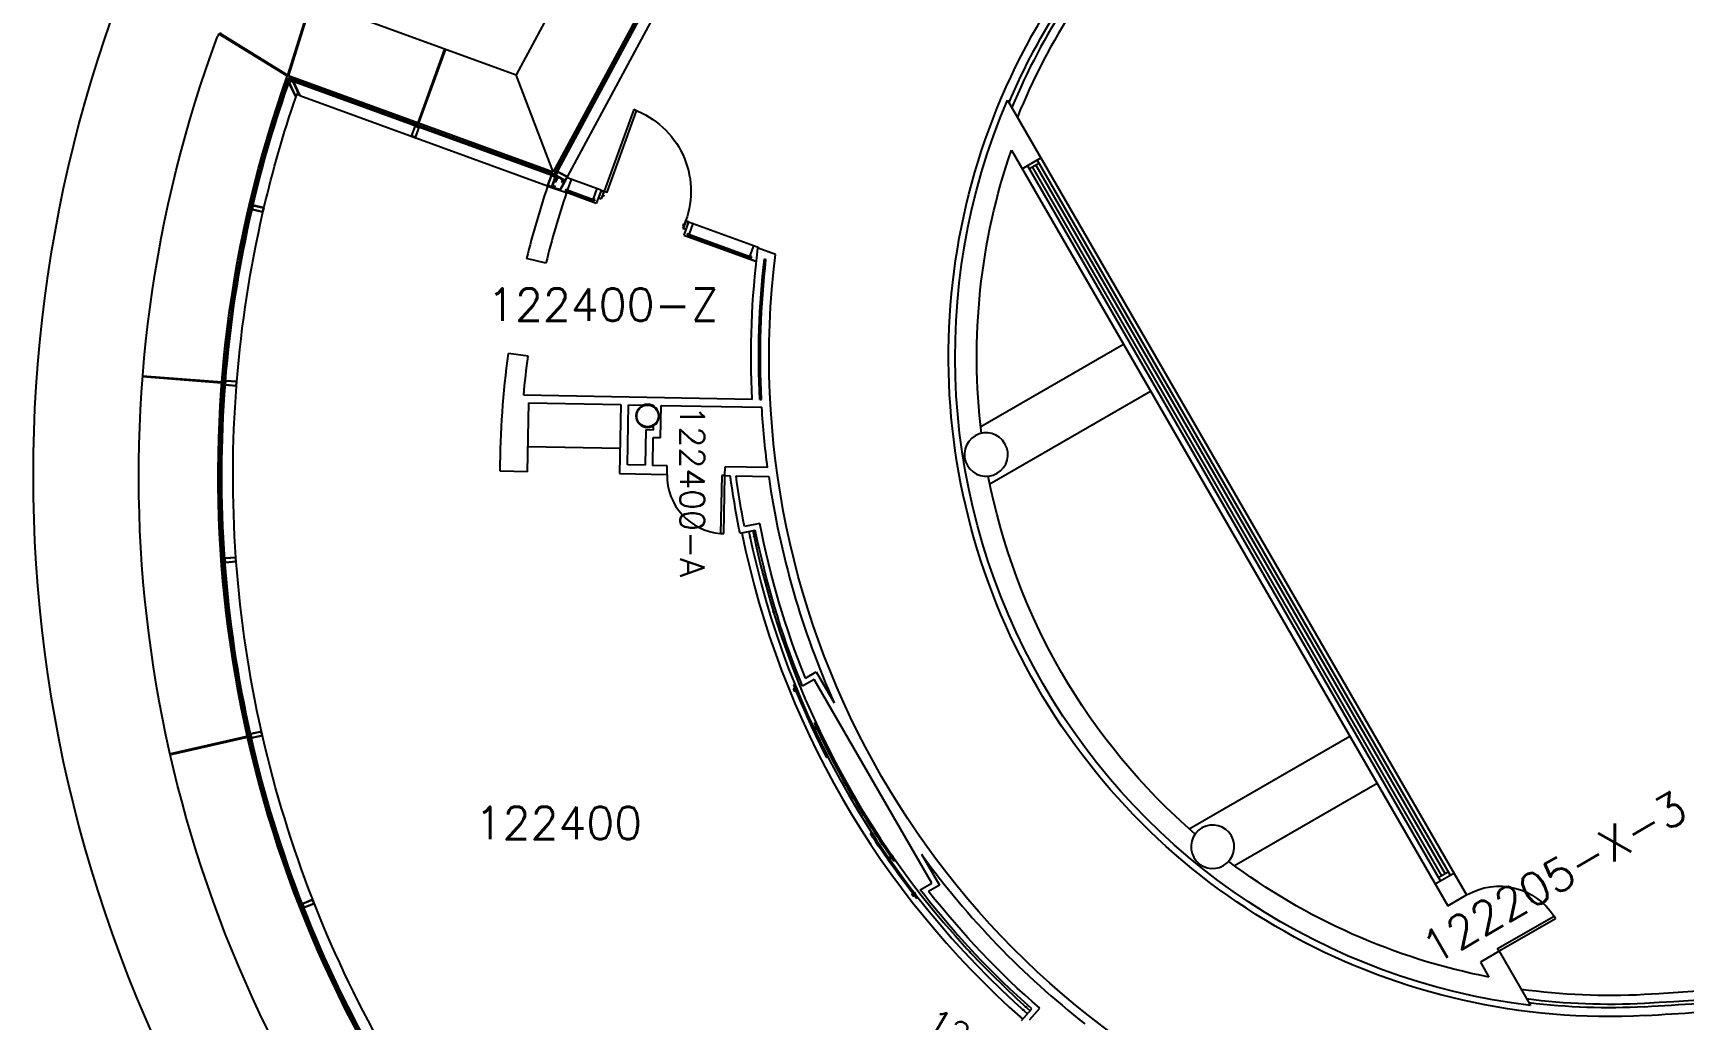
# Model space of a CAD drawing. Extents: x -1850 to 1494, y 4831 to 7402.
# Drawn here: x -1850 to -937, y 5288 to 5833 of the extents above; entities that cross this region are included whole.
import ezdxf

# ---------------------------------------------------------------- set-up
doc = ezdxf.new("R2010")
doc.units = 0
doc.header["$LTSCALE"] = 48
doc.header["$MEASUREMENT"] = 0
doc.linetypes.add('DGN_STYLE_2', pattern=[2.07246, 1.243476, -0.828984])
doc.layers.get('0').update_dxf_attribs({"linetype": 'CONTINUOUS'})
for name, color, linetype in [('ARDOOR', 7, 'CONTINUOUS'), ('ARDOORNO', 4, 'CONTINUOUS'), ('ARROOMNO', 4, 'CONTINUOUS'), ('ARWALL', 7, 'CONTINUOUS'), ('ARWINDOW', 7, 'CONTINUOUS'), ('COL', 14, 'CONTINUOUS'), ('EXDOOR', 8, 'CONTINUOUS'), ('EXWALL', 8, 'CONTINUOUS'), ('EXWINDOW', 8, 'CONTINUOUS'), ('MILL', 1, 'CONTINUOUS'), ('ROOF', 8, 'CONTINUOUS')]:
    doc.layers.add(name, color=color, linetype=linetype)
doc.styles.add('ROMANS', font='romans.shx', dxfattribs={"height": 18})

# ---------------------------------------------------------------- blocks, each defined once
blk = doc.blocks.new('*U37')
at = {"linetype": 'CONTINUOUS', "flags": 128}
blk.add_lwpolyline([(-0.533, 0, 1), (0.533, 0, 1), (-0.533, 0)], format="xyb", dxfattribs=at)
at = {"linetype": 'CONTINUOUS'}
blk.add_arc((0, 0), 0.5, 0, 359.99999, dxfattribs=at)
blk = doc.blocks.new('*U58')
at = {"linetype": 'CONTINUOUS'}
for p, q in [((-1.806, 0.321), (-1.797, 0.362)), ((0.014, -0.045), (-0.027, -0.037)), ((-0.011, -0.061), (-0.003, -0.02)), ((1.801, -0.362), (1.806, -0.32))]:
    blk.add_line(p, q, dxfattribs=at)
at = {"linetype": 'DGN_STYLE_2'}
for p, q in [((-1.633, 0.28), (-1.623, 0.321)), ((-1.54, 0.259), (-1.53, 0.299))]:
    blk.add_line(p, q, dxfattribs=at)
at = {"linetype": 'CONTINUOUS', "flags": 128}
for points in [[(-1.633, 0.28), (-1.647, 0.217), (-1.554, 0.195), (-1.54, 0.259)], [(-1.623, 0.321), (-1.614, 0.359), (-1.522, 0.338), (-1.53, 0.299)]]:
    blk.add_lwpolyline(points, dxfattribs=at)
at = {"linetype": 'DGN_STYLE_2'}
blk.add_circle((-1.57, 0.34), 0.00833, dxfattribs=at)
at = {"linetype": 'CONTINUOUS'}
blk.add_circle((-0.007, -0.041), 0.0104, dxfattribs=at)
for radius, end in [(40.5, 261.88061), (40.458, 261.88114)]:
    blk.add_arc((7.52, 39.733), radius, 256.68596, end, dxfattribs=at)
blk = doc.blocks.new('2-08-DR')
at = {"color": 0}
for p, q in [((0, 32), (0, 0)), ((1.75, 32), (0, 32)), ((1.75, 0), (1.75, 32)), ((0, 0), (1.75, 0))]:
    blk.add_line(p, q, dxfattribs=at)
blk.add_arc((-0.09, -0.03), 32.09, 0.06221, 86.71719, dxfattribs=at)
blk = doc.blocks.new('3-00-DR')
at = {"color": 0}
for p, q in [((0, 36), (0, 0)), ((1.75, 36), (0, 36)), ((1.75, 0), (1.75, 36)), ((0, 0), (1.75, 0))]:
    blk.add_line(p, q, dxfattribs=at)
blk.add_arc((-0.08, -0.03), 36.08, 0.04901, 87.09698, dxfattribs=at)

msp = doc.modelspace()

# ---------------------------------------------------------------- linework, layer by layer
at = {"layer": 'ARDOOR'}
for p, q in [((-1517.79, 5790.9), (-1534.19, 5745.78)), ((-1537.37, 5742.15), (-1535.73, 5741.55)), ((-1535.76, 5746.22), (-1537.21, 5742.23)), ((-1537.21, 5742.23), (-1535.8, 5741.71)), ((-1535.83, 5746.38), (-1534.19, 5745.78)), ((-1534.35, 5745.71), (-1535.8, 5741.71)), ((-1535.76, 5746.22), (-1534.35, 5745.71)), ((-1534.19, 5745.78), (-1535.73, 5741.55)), ((-1534.74, 5742.79), (-1535.21, 5742.96)), ((-1534.78, 5742.87), (-1535.19, 5743.02)), ((-1534.44, 5743.81), (-1534.85, 5743.96)), ((-1534.36, 5743.85), (-1534.83, 5744.02)), ((-1534.44, 5743.81), (-1534.78, 5742.87)), ((-1534.36, 5743.85), (-1534.74, 5742.79)), ((-1489.07, 5729.38), (-1490.61, 5725.15)), ((-1488.96, 5724.55), (-1490.61, 5725.15)), ((-1490.18, 5727.79), (-1490.57, 5726.73)), ((-1490.57, 5726.73), (-1490.1, 5726.56)), ((-1490.14, 5727.71), (-1490.49, 5726.77)), ((-1490.49, 5726.77), (-1490.07, 5726.62)), ((-1489, 5729.22), (-1490.45, 5725.23)), ((-1489.04, 5724.71), (-1490.45, 5725.23)), ((-1490.18, 5727.79), (-1489.71, 5727.62)), ((-1490.14, 5727.71), (-1489.73, 5727.56)), ((-1487.43, 5728.78), (-1489.07, 5729.38)), ((-1487.59, 5728.71), (-1489.04, 5724.71)), ((-1487.59, 5728.71), (-1489, 5729.22))]:
    msp.add_line(p, q, dxfattribs=at)
at = {"layer": 'ARDOOR', "flags": 128}
msp.add_lwpolyline([(-1534.19, 5745.78), (-1534.19, 5745.78), (-1532.54, 5745.19), (-1516.15, 5790.3), (-1517.79, 5790.9)], dxfattribs=at)
at = {"layer": 'ARDOOR', "extrusion": (0, 0, -1)}
msp.add_arc((1534.19, 5745.78), 48.01, 109.97059, 199.97508, dxfattribs=at)
at = {"layer": 'ARWALL'}
for p, q in [((-1535.83, 5746.4), (-1554.63, 5753.21)), ((-1565.37, 5748.54), (-1554.95, 5745.02)), ((-1538.5, 5739.04), (-1554.95, 5745.02)), ((-1535.83, 5746.4), (-1538.5, 5739.04)), ((-1487.42, 5728.79), (-1490.09, 5721.45)), ((-1487.42, 5728.79), (-1449, 5714.81)), ((-1490.09, 5721.45), (-1449.96, 5706.86)), ((-1451.49, 5715.72), (-1453.56, 5710.02)), ((-1449, 5714.82), (-1449.07, 5714.23)), ((-1439.43, 5710.72), (-1449.07, 5714.23)), ((-1566.32, 5706.03), (-1577, 5708.67)), ((-1453.9, 5709.09), (-1454.16, 5708.38)), ((-1449.96, 5706.86), (-1454.16, 5708.38)), ((-1445.51, 5708.4), (-1444.66, 5708.09)), ((-1576.14, 5654.56), (-1587.04, 5656.04)), ((-1452.34, 5630.7), (-1578.58, 5633.03)), ((-1576.57, 5590.67), (-1575.83, 5628.72)), ((-1575.83, 5628.72), (-1524.84, 5627.79)), ((-1524.84, 5627.79), (-1525.59, 5589.67)), ((-1521.25, 5594.47), (-1520.6, 5627.71)), ((-1520.6, 5627.71), (-1512.29, 5627.56)), ((-1507.78, 5627.47), (-1506.78, 5627.45)), ((-1506.78, 5627.45), (-1506.79, 5626.98)), ((-1502.88, 5609.38), (-1502.53, 5627.38)), ((-1502.53, 5627.38), (-1447.02, 5626.35)), ((-1448.08, 5630.62), (-1447.19, 5630.61)), ((-1511.05, 5613.79), (-1511.43, 5594.27)), ((-1507.05, 5613.71), (-1511.05, 5613.79)), ((-1507, 5615.95), (-1507.05, 5613.71)), ((-1507.13, 5609.46), (-1507.43, 5594.2)), ((-1502.88, 5609.38), (-1507.13, 5609.46)), ((-1511.43, 5594.27), (-1521.25, 5594.47)), ((-1576.57, 5590.67), (-1591.58, 5590.97)), ((-1525.59, 5589.67), (-1499.36, 5589.16)), ((-1499.27, 5594.04), (-1507.43, 5594.2)), ((-1499.36, 5589.16), (-1499.27, 5594.04)), ((-1467.37, 5588.54), (-1467.27, 5593.41)), ((-1467.37, 5588.54), (-1464.37, 5588.48)), ((-1443.78, 5592.95), (-1467.27, 5593.41)), ((-1461.21, 5588.42), (-1443.11, 5588.06)), ((-1459.01, 5556.71), (-1450.57, 5558.42)), ((-1448.12, 5562.1), (-1456.56, 5560.39)), ((-1418.05, 5475.77), (-1424.42, 5472.09)), ((-1422.87, 5476.59), (-1416.9, 5480.04)), ((-1353.05, 5363.18), (-1418.05, 5475.77)), ((-1416.9, 5480.04), (-1407.01, 5462.89)), ((-1424.42, 5472.09), (-1425.6, 5475.01)), ((-1397.68, 5412.47), (-1397.24, 5412.72)), ((-1358.67, 5379.17), (-1348.78, 5362.04)), ((-1359.42, 5359.5), (-1353.05, 5363.18)), ((-1357.48, 5357.02), (-1359.42, 5359.5)), ((-1348.78, 5362.04), (-1354.74, 5358.6)), ((-1303.43, 5287.24), (-1297.73, 5293.69)), ((-1299.01, 5287.52), (-1293.31, 5293.97))]:
    msp.add_line(p, q, dxfattribs=at)
at = {"layer": 'ARWALL', "extrusion": (0, 0, -1)}
for centre, radius, start, end in [((978.92, 5654.26), 364.82, 266.82237, 33.15549), ((978.92, 5654.26), 359.95, 22.97808, 33.15549), ((979.21, 5654.08), 473.7, 357.17141, 7.29475), ((979.21, 5654.07), 463.7, 292.98392, 7.01708), ((979.21, 5654.08), 469.45, 357.13622, 6.64526), ((979.21, 5654.07), 468.57, 357.13018, 6.62086), ((1092.2, 5588.84), 499.38, 0.24399, 7.73414), ((1092.2, 5588.84), 488.38, 5.19091, 7.73414), ((979.21, 5654.07), 468.57, 352.50525, 356.60966), ((980.16, 5653.89), 488.61, 348.52723, 352.30621), ((980.16, 5653.89), 485.48, 348.89604, 352.24901), ((979.18, 5654.09), 481, 338.14242, 348.52731), ((979.18, 5654.09), 477.87, 338.19603, 348.90198), ((979.18, 5654.09), 481, 311.4728, 321.85769), ((979.18, 5654.09), 477.87, 311.09812, 321.80407), ((978.92, 5654.26), 359.95, 266.82237, 277.02192), ((584.72, -487.95), 5794.9, 86.296742, 86.889603), ((584.72, -487.95), 5790.03, 86.296742, 86.883243)]:
    msp.add_arc(centre, radius, start, end, dxfattribs=at)
at = {"layer": 'ARWALL'}
for centre, radius, start, end in [((-978.2, 5654.45), 358.1, 146.89307, 157.38947), ((-978.2, 5654.45), 353.23, 146.89307, 157.99628), ((-1092.2, 5588.84), 499.39, 161.34938, 166.11637), ((-1092.2, 5588.84), 488.39, 161.3498, 166.11637), ((-979.18, 5654.09), 468.61, 188.1002, 204.07897), ((-1093.3, 7702.04), 2404.06, 273.19599, 285.52055), ((-979.18, 5654.09), 468.61, 215.92103, 231.8998), ((-1093.3, 7702.04), 2408.93, 273.19599, 285.55049), ((-978.2, 5654.45), 353.23, 262.00372, 273.0721), ((-978.2, 5654.45), 358.1, 262.61053, 273.0721)]:
    msp.add_arc(centre, radius, start, end, dxfattribs=at)
at = {"layer": 'ARWINDOW'}
for p, q in [((-1552.28, 5752.36), (-1554.35, 5746.66)), ((-1555.31, 5747.01), (-1555.65, 5746.08)), ((-1555.65, 5746.08), (-1554.69, 5745.73)), ((-1555.08, 5746.93), (-1555.42, 5745.99)), ((-1555.34, 5746.22), (-1539.78, 5740.56)), ((-1555.31, 5747.01), (-1554.35, 5746.66)), ((-1555.17, 5746.69), (-1539.61, 5741.03)), ((-1554.68, 5745.73), (-1554.94, 5745.02)), ((-1540.59, 5740.6), (-1540.85, 5739.9)), ((-1539.63, 5740.25), (-1540.59, 5740.6)), ((-1538.18, 5747.25), (-1540.25, 5741.54)), ((-1539.29, 5741.19), (-1540.25, 5741.54)), ((-1539.52, 5741.27), (-1539.86, 5740.34)), ((-1539.29, 5741.19), (-1539.63, 5740.25)), ((-1487.99, 5722.46), (-1488.28, 5721.66)), ((-1487.8, 5722.39), (-1488.09, 5721.59)), ((-1487.99, 5722.46), (-1487.17, 5722.16)), ((-1487.87, 5722.19), (-1453.02, 5709.52)), ((-1485.08, 5727.93), (-1487.15, 5722.23)), ((-1488.28, 5721.66), (-1487.46, 5721.36)), ((-1488.02, 5721.79), (-1453.17, 5709.11)), ((-1487.49, 5721.3), (-1487.74, 5720.59)), ((-1453.04, 5708.85), (-1453.86, 5709.15)), ((-1452.75, 5709.65), (-1453.57, 5709.95)), ((-1452.95, 5709.72), (-1453.24, 5708.92)), ((-1452.75, 5709.65), (-1453.04, 5708.85))]:
    msp.add_line(p, q, dxfattribs=at)
at = {"layer": 'ARWINDOW', "extrusion": (0, 0, -1)}
for centre, radius, start, end in [((1554.43, 5745.63), 0.277, 21.32193, 88.20913), ((1540.54, 5741.68), 0.316, 206.4617, 261.19821), ((1487.24, 5721.28), 0.237, 21.32193, 88.20913), ((1453.82, 5710.07), 0.271, 206.4617, 261.19821)]:
    msp.add_arc(centre, radius, start, end, dxfattribs=at)
at = {"layer": 'ARWINDOW'}
for centre, radius, start, end in [((-1554.04, 5746.59), 0.316, 166.52078, 221.25729), ((-1540.86, 5740.69), 0.277, 341.381, 48.2682), ((-1486.91, 5722.1), 0.271, 166.52078, 221.25729), ((-1454.09, 5709.22), 0.237, 341.381, 48.2682)]:
    msp.add_arc(centre, radius, start, end, dxfattribs=at)
at = {"layer": 'COL', "extrusion": (0, 0, -1)}
for centre in [(1322.95, 5600.2), (1197.75, 5383.32)]:
    msp.add_arc(centre, 12, 330, 329.99999, dxfattribs=at)
at = {"layer": 'EXWALL'}
for p, q in [((-1472.4, 5923.34), (-1562.22, 5756.46)), ((-1709.07, 5809.91), (-1562.22, 5756.46)), ((-1311.15, 5796.23), (-1057.36, 5356.66)), ((-1308.98, 5768.48), (-1067.76, 5350.66)), ((-1303.05, 5758.2), (-1292.66, 5764.2)), ((-1325.96, 5615.78), (-1247.11, 5661.31)), ((-1320.94, 5584.04), (-1232.11, 5635.32)), ((-1210.73, 5393.15), (-1121.9, 5444.44)), ((-1185.75, 5372.93), (-1106.9, 5418.45)), ((-1074.75, 5362.78), (-1064.36, 5368.78)), ((-1067.76, 5350.66), (-1057.36, 5356.66)), ((-1039.36, 5325.49), (-1049.76, 5319.49)), ((-1039.36, 5325.49), (-1022.07, 5295.53)), ((-1049.76, 5319.49), (-1045.02, 5311.28))]:
    msp.add_line(p, q, dxfattribs=at)
at = {"layer": 'EXWALL', "extrusion": (0, 0, -1)}
for centre, radius, start, end in [((1092.2, 5588.84), 655.28, 330, 19.71632), ((978.55, 5654.46), 361.56, 276.91368, 23.08632), ((978.55, 5654.46), 349.56, 352.99544, 19.03799), ((978.55, 5654.46), 349.56, 310.91837, 349.09385), ((978.55, 5654.46), 349.56, 280.96201, 306.99023)]:
    msp.add_arc(centre, radius, start, end, dxfattribs=at)
at = {"layer": 'EXWINDOW'}
for p, q in [((-1554.38, 5753.68), (-1464.6, 5920.48)), ((-1561.51, 5755.67), (-1514.31, 5843.37)), ((-1561.29, 5755.55), (-1514.09, 5843.26)), ((-1560.85, 5755.32), (-1513.65, 5843.02)), ((-1560.63, 5755.2), (-1513.43, 5842.9)), ((-1708.64, 5808.16), (-1707.69, 5807.81)), ((-1708.13, 5807.31), (-1708.61, 5807.47)), ((-1708.46, 5808.63), (-1708.55, 5808.39)), ((-1708.55, 5808.39), (-1707.37, 5807.96)), ((-1708.46, 5808.63), (-1637.32, 5782.73)), ((-1708.03, 5806.51), (-1708.38, 5805.53)), ((-1708.38, 5805.53), (-1704.63, 5797.61)), ((-1707.83, 5806.33), (-1708.11, 5805.55)), ((-1708.11, 5805.55), (-1704.67, 5798.27)), ((-1708.03, 5806.51), (-1707.12, 5806.94)), ((-1707.83, 5806.33), (-1707.11, 5806.67)), ((-1707.37, 5807.96), (-1707.63, 5807.26)), ((-1707.63, 5807.26), (-1637.66, 5781.79)), ((-1707.54, 5807.49), (-1637.58, 5782.03)), ((-1707.37, 5807.96), (-1637.41, 5782.5)), ((-1707.12, 5806.94), (-1706.11, 5806.57)), ((-1707.11, 5806.67), (-1706.29, 5806.37)), ((-1706.93, 5807.8), (-1707.1, 5807.33)), ((-1706.29, 5806.37), (-1702.86, 5799.14)), ((-1706.11, 5806.57), (-1702.38, 5798.7)), ((-1704.67, 5798.27), (-1704.2, 5799.63)), ((-1704.63, 5797.61), (-1704.05, 5799.3)), ((-1702.86, 5799.14), (-1704.2, 5799.63)), ((-1702.38, 5798.7), (-1704.05, 5799.3)), ((-1702.38, 5798.7), (-1565.35, 5748.82)), ((-1638.64, 5782.03), (-1640.74, 5776.26)), ((-1640.5, 5776.37), (-1638.53, 5781.79)), ((-1636.29, 5781.17), (-1638.64, 5782.03)), ((-1638.53, 5781.79), (-1636.53, 5781.06)), ((-1636.53, 5781.06), (-1638.5, 5775.65)), ((-1638.39, 5775.4), (-1636.29, 5781.17)), ((-1637.99, 5782.71), (-1638.17, 5782.24)), ((-1637.32, 5782.73), (-1637.66, 5781.79)), ((-1636.85, 5782.56), (-1637.19, 5781.62)), ((-1637.19, 5781.62), (-1562.57, 5754.46)), ((-1637.11, 5781.86), (-1562.49, 5754.7)), ((-1636.94, 5782.33), (-1562.32, 5755.17)), ((-1636.85, 5782.56), (-1562.23, 5755.4)), ((-1636.35, 5782.11), (-1636.52, 5781.64)), ((-1640.74, 5776.26), (-1638.39, 5775.4)), ((-1638.5, 5775.65), (-1640.5, 5776.37)), ((-1071.72, 5364.53), (-1300.02, 5759.95)), ((-1300.02, 5759.95), (-1300.02, 5759.95)), ((-1293.82, 5761.22), (-1299.02, 5758.22)), ((-1070.99, 5367.26), (-1297.29, 5759.22)), ((-1295.55, 5760.22), (-1069.26, 5368.26)), ((-1294.82, 5762.95), (-1066.52, 5367.53)), ((-1565.35, 5748.82), (-1563.27, 5754.51)), ((-1565.11, 5748.93), (-1563.16, 5754.27)), ((-1559.98, 5753.31), (-1563.27, 5754.51)), ((-1563.25, 5754.52), (-1563.21, 5754.64)), ((-1561.81, 5753.99), (-1563.25, 5754.52)), ((-1563.21, 5754.64), (-1561.76, 5754.11)), ((-1561.16, 5753.54), (-1563.16, 5754.27)), ((-1563.11, 5748.2), (-1561.16, 5753.54)), ((-1562.89, 5755.37), (-1563.06, 5754.9)), ((-1563, 5747.96), (-1561.81, 5751.22)), ((-1561.72, 5750.03), (-1562.79, 5750.42)), ((-1562.64, 5748.94), (-1562.14, 5750.33)), ((-1562.23, 5755.4), (-1562.57, 5754.46)), ((-1562.4, 5749.05), (-1561.96, 5750.26)), ((-1562.36, 5754.87), (-1561.96, 5755.06)), ((-1562.16, 5754.71), (-1562.33, 5755.06)), ((-1562.2, 5754.71), (-1561.98, 5754.82)), ((-1561.98, 5754.82), (-1562.15, 5755.18)), ((-1561.96, 5750.26), (-1562.14, 5750.33)), ((-1561.77, 5755.24), (-1562.1, 5754.29)), ((-1561.2, 5753.98), (-1562.1, 5754.29)), ((-1561.65, 5755), (-1561.86, 5754.41)), ((-1561.32, 5754.22), (-1561.86, 5754.41)), ((-1561.76, 5754.11), (-1561.81, 5753.99)), ((-1560.87, 5750.88), (-1561.81, 5751.22)), ((-1560.87, 5754.92), (-1561.77, 5755.24)), ((-1561.74, 5751.4), (-1560.99, 5753.48)), ((-1560.98, 5751.12), (-1561.74, 5751.4)), ((-1561.11, 5754.8), (-1561.65, 5755)), ((-1561.51, 5755.67), (-1560.63, 5755.2)), ((-1561.07, 5755.38), (-1561.48, 5755.24)), ((-1561.3, 5755.08), (-1561.43, 5755.46)), ((-1561.11, 5754.8), (-1561.32, 5754.22)), ((-1561.07, 5755.16), (-1561.3, 5755.08)), ((-1561.1, 5755.13), (-1561.23, 5755.5)), ((-1560.87, 5754.92), (-1561.2, 5753.98)), ((-1560.95, 5754.71), (-1561.17, 5754.13)), ((-1561.17, 5754.13), (-1561.05, 5754.08)), ((-1561.05, 5754.08), (-1560.83, 5754.66)), ((-1560.99, 5756.1), (-1560.55, 5755.87)), ((-1560.22, 5753.2), (-1560.99, 5753.48)), ((-1560.98, 5751.12), (-1560.22, 5753.2)), ((-1560.95, 5754.39), (-1559.77, 5756.59)), ((-1560.83, 5754.66), (-1560.95, 5754.71)), ((-1555.56, 5751.49), (-1560.95, 5754.39)), ((-1560.87, 5750.88), (-1559.98, 5753.31)), ((-1560.66, 5754.44), (-1559.69, 5756.33)), ((-1555.64, 5751.74), (-1560.66, 5754.44)), ((-1560.44, 5752.06), (-1559.81, 5753.77)), ((-1560.26, 5752), (-1560.44, 5752.06)), ((-1560.26, 5752), (-1559.71, 5753.5)), ((-1558.81, 5753.23), (-1559.81, 5753.77)), ((-1554.38, 5753.68), (-1559.77, 5756.59)), ((-1558.9, 5753.06), (-1559.71, 5753.5)), ((-1554.63, 5753.61), (-1559.69, 5756.33)), ((-1558.81, 5753.23), (-1558.9, 5753.06)), ((-1558.45, 5746.51), (-1556, 5751.07)), ((-1558.36, 5746.27), (-1555.74, 5751.14)), ((-1558.13, 5752.86), (-1558.21, 5752.69)), ((-1557.02, 5752.05), (-1558.21, 5752.69)), ((-1556.76, 5752.13), (-1558.13, 5752.86)), ((-1557.02, 5752.05), (-1557.62, 5750.92)), ((-1557.62, 5750.92), (-1557.46, 5750.83)), ((-1557.54, 5752.31), (-1557.32, 5752.71)), ((-1556.76, 5752.13), (-1557.46, 5750.83)), ((-1556.92, 5751.78), (-1557.42, 5750.85)), ((-1557.42, 5750.85), (-1557.26, 5750.76)), ((-1556.85, 5751.52), (-1557.26, 5750.76)), ((-1555.75, 5751.14), (-1556.92, 5751.78)), ((-1556, 5751.07), (-1556.85, 5751.52)), ((-1556.19, 5751.48), (-1555.86, 5751.6)), ((-1556.1, 5751.31), (-1555.77, 5751.43)), ((-1556.03, 5751.64), (-1555.89, 5751.27)), ((-1555.64, 5751.74), (-1554.63, 5753.61)), ((-1555.56, 5751.49), (-1554.38, 5753.68)), ((-1563, 5747.96), (-1565.35, 5748.82)), ((-1563.11, 5748.2), (-1565.11, 5748.93)), ((-1562.57, 5748.41), (-1562.88, 5748.25)), ((-1562.66, 5748.44), (-1562.86, 5748.35)), ((-1562.51, 5748.23), (-1562.83, 5748.07)), ((-1562.8, 5748.41), (-1562.63, 5748.05)), ((-1562.3, 5748.81), (-1562.66, 5747.84)), ((-1558.36, 5746.27), (-1562.66, 5747.84)), ((-1562.64, 5748.94), (-1561.19, 5748.41)), ((-1562.6, 5748.43), (-1562.51, 5748.23)), ((-1562.19, 5748.57), (-1562.42, 5747.95)), ((-1562.4, 5749.05), (-1561.12, 5748.59)), ((-1558.45, 5746.51), (-1562.4, 5747.94)), ((-1562.3, 5748.81), (-1561.3, 5748.44)), ((-1562.19, 5748.57), (-1561.37, 5748.27)), ((-1561.85, 5748.24), (-1561.57, 5749.01)), ((-1561.3, 5748.44), (-1561.37, 5748.27)), ((-1561.19, 5748.41), (-1561.12, 5748.59)), ((-1728.57, 5736.55), (-1729.54, 5736.78)), ((-1728.95, 5736), (-1729.44, 5736.11)), ((-1728.45, 5737.04), (-1729.43, 5737.27)), ((-1728.55, 5737.7), (-1729.04, 5737.82)), ((-1728.75, 5735.57), (-1728.19, 5738)), ((-1722.7, 5734.16), (-1728.75, 5735.57)), ((-1728.53, 5735.71), (-1728.05, 5737.78)), ((-1722.84, 5734.39), (-1728.53, 5735.71)), ((-1722.14, 5736.6), (-1728.19, 5738)), ((-1722.36, 5736.46), (-1728.05, 5737.78)), ((-1722.84, 5734.39), (-1722.36, 5736.46)), ((-1722.7, 5734.16), (-1722.14, 5736.6)), ((-1743.48, 5640.03), (-1744.47, 5640.1)), ((-1743.68, 5640.67), (-1744.17, 5640.71)), ((-1743.55, 5638.53), (-1743.36, 5641.02)), ((-1737.17, 5640.54), (-1743.36, 5641.02)), ((-1743.35, 5638.7), (-1743.19, 5640.82)), ((-1737.37, 5640.36), (-1743.19, 5640.82)), ((-1737.53, 5638.25), (-1737.37, 5640.36)), ((-1737.36, 5638.04), (-1737.17, 5640.54)), ((-1743.51, 5639.53), (-1744.51, 5639.61)), ((-1743.81, 5638.92), (-1744.31, 5638.96)), ((-1737.36, 5638.04), (-1743.55, 5638.53)), ((-1737.53, 5638.25), (-1743.35, 5638.7)), ((-1743.79, 5541.86), (-1744.79, 5541.79)), ((-1743.76, 5541.36), (-1744.75, 5541.29)), ((-1744.09, 5542.46), (-1744.59, 5542.43)), ((-1743.96, 5540.72), (-1744.46, 5540.68)), ((-1737.63, 5543.31), (-1743.83, 5542.86)), ((-1743.64, 5540.36), (-1743.83, 5542.86)), ((-1737.45, 5540.81), (-1743.64, 5540.36)), ((-1737.8, 5543.11), (-1743.62, 5542.68)), ((-1743.47, 5540.57), (-1743.62, 5542.68)), ((-1737.65, 5540.99), (-1743.47, 5540.57)), ((-1737.65, 5540.99), (-1737.8, 5543.11)), ((-1737.45, 5540.81), (-1737.63, 5543.31)), ((-1729.39, 5444.75), (-1730.37, 5444.53)), ((-1729.77, 5445.3), (-1730.27, 5445.19)), ((-1729.28, 5444.26), (-1730.26, 5444.04)), ((-1729.39, 5443.6), (-1729.88, 5443.49)), ((-1723.52, 5447.11), (-1729.58, 5445.73)), ((-1729.03, 5443.3), (-1729.58, 5445.73)), ((-1723.66, 5446.88), (-1729.35, 5445.59)), ((-1728.88, 5443.52), (-1729.35, 5445.59)), ((-1722.97, 5444.67), (-1729.03, 5443.3)), ((-1723.19, 5444.81), (-1728.88, 5443.52)), ((-1723.19, 5444.81), (-1723.66, 5446.88)), ((-1722.97, 5444.67), (-1723.52, 5447.11)), ((-1067.52, 5369.26), (-1072.72, 5366.26)), ((-1701.07, 5351.39), (-1701.54, 5351.2)), ((-1700.61, 5350.9), (-1701.54, 5350.53)), ((-1700.43, 5350.43), (-1701.36, 5350.07)), ((-1695.16, 5354.11), (-1700.94, 5351.84)), ((-1700.03, 5349.51), (-1700.94, 5351.84)), ((-1700.43, 5349.76), (-1700.9, 5349.57)), ((-1695.26, 5353.86), (-1700.69, 5351.73)), ((-1699.92, 5349.76), (-1700.69, 5351.73)), ((-1694.24, 5351.78), (-1700.03, 5349.51)), ((-1694.49, 5351.88), (-1699.92, 5349.76)), ((-1694.49, 5351.88), (-1695.26, 5353.86)), ((-1694.24, 5351.78), (-1695.16, 5354.11))]:
    msp.add_line(p, q, dxfattribs=at)
at = {"layer": 'EXWINDOW', "extrusion": (0, 0, -1)}
for centre, radius, start, end in [((1092.2, 5588.84), 654.28, 13.11194, 19.58481), ((1092.2, 5588.84), 654.03, 13.11195, 19.58465), ((1092.2, 5588.84), 653.53, 13.11197, 19.58434), ((1092.2, 5588.84), 653.28, 13.11198, 19.58418), ((1708.8, 5808.35), 0.259, 170.59953, 228.3049), ((1707.83, 5807.12), 0.24, 83.7098, 145.67534), ((1091.72, 5588.69), 647.54, 13.20405, 18.82268), ((1637.02, 5782.82), 0.312, 236.86709, 343.1273), ((1561.98, 5755.62), 0.452, 172.53052, 238.79323), ((1561.92, 5755.59), 0.443, 172.55967, 238.82238), ((1561.85, 5755.57), 0.433, 215.64222, 240.09417), ((1561.8, 5755.55), 0.433, 224.29893, 240.09417), ((1561.85, 5755.57), 0.433, 173.83146, 195.096), ((1561.8, 5755.55), 0.433, 175.34588, 187.84897), ((1562.92, 5747.57), 0.407, 78.70616, 133.73233), ((1562.9, 5747.62), 0.398, 78.49734, 134.74402), ((1562.89, 5747.69), 0.389, 79.42744, 98.71194), ((1562.87, 5747.74), 0.389, 80.60842, 91.46491), ((1562.89, 5747.69), 0.389, 119.25815, 137.02713), ((1562.87, 5747.74), 0.389, 127.91487, 138.18129), ((1092.2, 5588.84), 654.28, 4.49395, 13.06816), ((1092.2, 5588.84), 654.03, 4.49396, 13.06815), ((1092.2, 5588.84), 653.53, 4.49398, 13.06813), ((1092.2, 5588.84), 653.28, 4.49399, 13.06812), ((1091.76, 5588.77), 647.48, 4.58569, 12.97647), ((1092.2, 5588.84), 654.28, 355.87596, 4.45017), ((1092.2, 5588.84), 654.03, 355.87597, 4.45016), ((1092.2, 5588.84), 653.53, 355.87598, 4.45014), ((1092.2, 5588.84), 653.28, 355.87599, 4.45013), ((1091.98, 5588.85), 647.26, 355.96548, 4.35922), ((1092.2, 5588.84), 654.28, 347.25797, 355.83217), ((1092.2, 5588.84), 654.03, 347.25797, 355.83216), ((1092.2, 5588.84), 653.53, 347.25797, 355.83215), ((1092.2, 5588.84), 653.28, 347.25797, 355.83214), ((1091.76, 5588.9), 647.48, 347.34966, 355.74049), ((1092.36, 5588.79), 654.12, 338.63885, 347.2152), ((1092.2, 5588.84), 654.03, 338.63993, 347.21412), ((1092.2, 5588.84), 653.53, 338.63995, 347.21412), ((1092.36, 5588.79), 653.12, 338.63889, 347.2152), ((1091.77, 5588.97), 647.48, 338.73167, 347.12245), ((1092.36, 5588.79), 654.12, 330.01871, 338.59506), ((1092.2, 5588.84), 654.03, 330.02193, 338.59613), ((1092.2, 5588.84), 653.53, 330.02193, 338.59612), ((1092.36, 5588.79), 653.12, 330.01871, 338.59502), ((1092, 5588.94), 647.26, 330.11141, 338.50519)]:
    msp.add_arc(centre, radius, start, end, dxfattribs=at)
at = {"layer": 'EXWINDOW'}
for centre, radius, start, end in [((-1707.69, 5806.97), 0.23, 30, 29.99999), ((-1637.49, 5781.53), 0.312, 16.8727, 123.13291), ((-1561.95, 5755.5), 0.433, 219.68682, 232.18991), ((-1561.93, 5755.55), 0.433, 218.17239, 239.43693), ((-1561.89, 5755.61), 0.443, 216.9006, 283.16331), ((-1561.87, 5755.68), 0.452, 216.87145, 283.13416), ((-1561.93, 5755.55), 0.433, 259.98315, 284.4351), ((-1561.95, 5755.5), 0.433, 268.63986, 284.4351), ((-1555.49, 5751.23), 0.389, 173.77624, 183.66349), ((-1555.45, 5751.21), 0.389, 165.11953, 182.39378), ((-1555.4, 5751.17), 0.398, 123.6272, 179.99891), ((-1555.49, 5751.23), 0.389, 126.05828, 137.32629), ((-1555.45, 5751.21), 0.389, 124.72384, 144.57331), ((-1555.34, 5751.14), 0.407, 122.00783, 178.88523), ((-1729.69, 5737.07), 0.33, 297.61559, 36.20431), ((-1728.36, 5736.76), 0.291, 107.52805, 226.29185), ((-1744.67, 5639.87), 0.305, 300.58001, 50.47587), ((-1743.29, 5639.76), 0.324, 125.08746, 225.96842), ((-1744.95, 5541.52), 0.306, 309.30852, 58.98335), ((-1743.6, 5541.62), 0.308, 129.86593, 238.42594), ((-1730.49, 5444.24), 0.309, 318.58372, 66.94419), ((-1729.15, 5444.55), 0.313, 139.63339, 245.89359), ((-1701.63, 5350.23), 0.313, 328.47105, 74.29504), ((-1700.34, 5350.73), 0.317, 149.34411, 253.42198)]:
    msp.add_arc(centre, radius, start, end, dxfattribs=at)
for centre, major_axis in [((-1562.15, 5754.94), (-0.081, -0.222)), ((-1561.27, 5755.29), (0.213, -0.102)), ((-1555.98, 5751.45), (-0.193, 0.09)), ((-1562.7, 5748.24), (0.07, 0.201))]:
    msp.add_ellipse(centre, major_axis=major_axis, ratio=0.884654, dxfattribs=at)
at = {"layer": 'MILL'}
msp.add_line((-1576.3, 5604.67), (-1525.32, 5603.68), dxfattribs=at)
at = {"layer": 'MILL', "linetype": 'CONTINUOUS'}
for p, q in [((-1417.94, 5451.59), (-1417.49, 5451.8)), ((-1417.04, 5449.65), (-1417.75, 5449.31)), ((-1417.75, 5449.31), (-1417.26, 5448.28)), ((-1417.26, 5448.28), (-1416.55, 5448.61)), ((-1416.59, 5449.86), (-1416.16, 5450.06)), ((-1416.16, 5450.06), (-1415.68, 5449.02)), ((-1415.68, 5449.02), (-1416.1, 5448.82)), ((-1408.25, 5431.8), (-1407.81, 5432.03)), ((-1407.91, 5431.7), (-1408.15, 5432.14))]:
    msp.add_line(p, q, dxfattribs=at)
at = {"layer": 'MILL', "linetype": 'DGN_STYLE_2'}
for p, q in [((-1417.04, 5449.65), (-1416.59, 5449.86)), ((-1416.55, 5448.61), (-1416.1, 5448.82))]:
    msp.add_line(p, q, dxfattribs=at)
at = {"layer": 'MILL'}
for centre in [(-1453.46, 5554.56), (-1451.26, 5555), (-1440.49, 5513.12), (-1427.7, 5470.56), (-1416.01, 5449.5), (-1374.78, 5378.08), (-1362.38, 5357.43), (-1331.92, 5325.07), (-1302.52, 5293.12), (-1301.03, 5294.8)]:
    msp.add_circle(centre, 0.179, dxfattribs=at)
at = {"layer": 'MILL', "linetype": 'DGN_STYLE_2'}
msp.add_circle((-1416.01, 5449.5), 0.1, dxfattribs=at)
at = {"layer": 'MILL', "linetype": 'CONTINUOUS'}
msp.add_circle((-1408.03, 5431.92), 0.125, dxfattribs=at)
at = {"layer": 'MILL'}
for radius, start, end in [(482.36, 191.47279, 228.5272), (488.61, 191.47279, 228.5272), (484.61, 191.47278, 228.52721)]:
    msp.add_arc((-979.18, 5654.09), radius, start, end, dxfattribs=at)
at = {"layer": 'MILL', "linetype": 'CONTINUOUS'}
for radius, end in [(486, 209.98502), (485.5, 209.98556)]:
    msp.add_arc((-976.73, 5655.37), radius, 204.79037, end, dxfattribs=at)
at = {"layer": 'ROOF'}
for p, q in [((-1553.38, 5864.67), (-1582.7, 5810.2)), ((-1696.24, 5851.1), (-1709.07, 5809.91)), ((-1695.65, 5851.31), (-1708.59, 5809.76)), ((-1695.65, 5851.32), (-1582.7, 5810.2)), ((-1709.24, 5809.43), (-1746.88, 5832.71)), ((-1709.07, 5809.91), (-1746.43, 5833.03)), ((-1636.99, 5783.65), (-1622.1, 5824.55)), ((-1636.52, 5783.48), (-1621.63, 5824.38)), ((-1562.22, 5756.46), (-1582.7, 5810.2)), ((-1745.51, 5639.68), (-1789.25, 5643.1)), ((-1745.47, 5640.18), (-1789.21, 5643.6)), ((-1730.93, 5444.4), (-1773.77, 5434.7)), ((-1730.8, 5443.92), (-1773.66, 5434.21))]:
    msp.add_line(p, q, dxfattribs=at)
for centre, radius, start, end in [((-1092.21, 7700.84), 2869.62, 270.00033, 329.99967), ((-1092.2, 5588.84), 757.62, 150.00019, 270.00033), ((-1744.93, 5830.43), 3, 107.80387, 161.57194)]:
    msp.add_arc(centre, radius, start, end, dxfattribs=at)
at = {"layer": 'ROOF', "extrusion": (0, 0, -1)}
msp.add_arc((1094.9, 5588.87), 696.46, 329.88662, 20.37708, dxfattribs=at)

# ---------------------------------------------------------------- block references
at = {"layer": 'ARDOOR', "rotation": 178.8793752791979}
msp.add_blockref('2-08-DR', (-1467.37, 5588.54), dxfattribs=at)
at = {"layer": 'COL', "xscale": 11.99999999999926, "yscale": 11.99999999999926, "zscale": 11.99999999999926}
msp.add_blockref('*U37', (-1510.14, 5621.53), dxfattribs=at)
at = {"layer": 'EXDOOR', "xscale": -1, "rotation": 299.999999999995}
msp.add_blockref('3-00-DR', (-1039.36, 5325.49), dxfattribs=at)
at = {"layer": 'MILL', "xscale": 11.99999999999926, "yscale": 11.99999999999926, "zscale": 11.99999999999926, "rotation": 305.2560690104879}
msp.add_blockref('*U58', (-1420.16, 5452.82), dxfattribs=at)
at = {"layer": 'MILL', "extrusion": (0, 0, -1), "xscale": 11.99999999999926, "yscale": 11.99999999999926, "zscale": 11.99999999999926}
for p, rotation in [((1385.59, 5394.04), 68.10441311009525), ((1373.97, 5372.83), 65.25606901048805)]:
    msp.add_blockref('*U58', p, dxfattribs=dict(at, rotation=rotation))

# ---------------------------------------------------------------- texts
at = {"layer": 'ARDOORNO', "style": 'ROMANS'}
msp.add_text('122205-X-3', height=18, rotation=30, dxfattribs=at).set_placement((-1075.26, 5317.7))
at = {"layer": 'ARROOMNO', "style": 'ROMANS'}
for s, p in [('122400-Z', (-1598.83, 5674.08)), ('122400', (-1605.69, 5387.42))]:
    msp.add_text(s, height=18, dxfattribs=at).set_placement(p)
for s, rotation, p in [('122400-A', 270, (-1492.16, 5627.32)), ('122400-B', 330, (-1356.99, 5282.97))]:
    msp.add_text(s, height=13.5, rotation=rotation, dxfattribs=at).set_placement(p)

doc.saveas('drawing.dxf')
